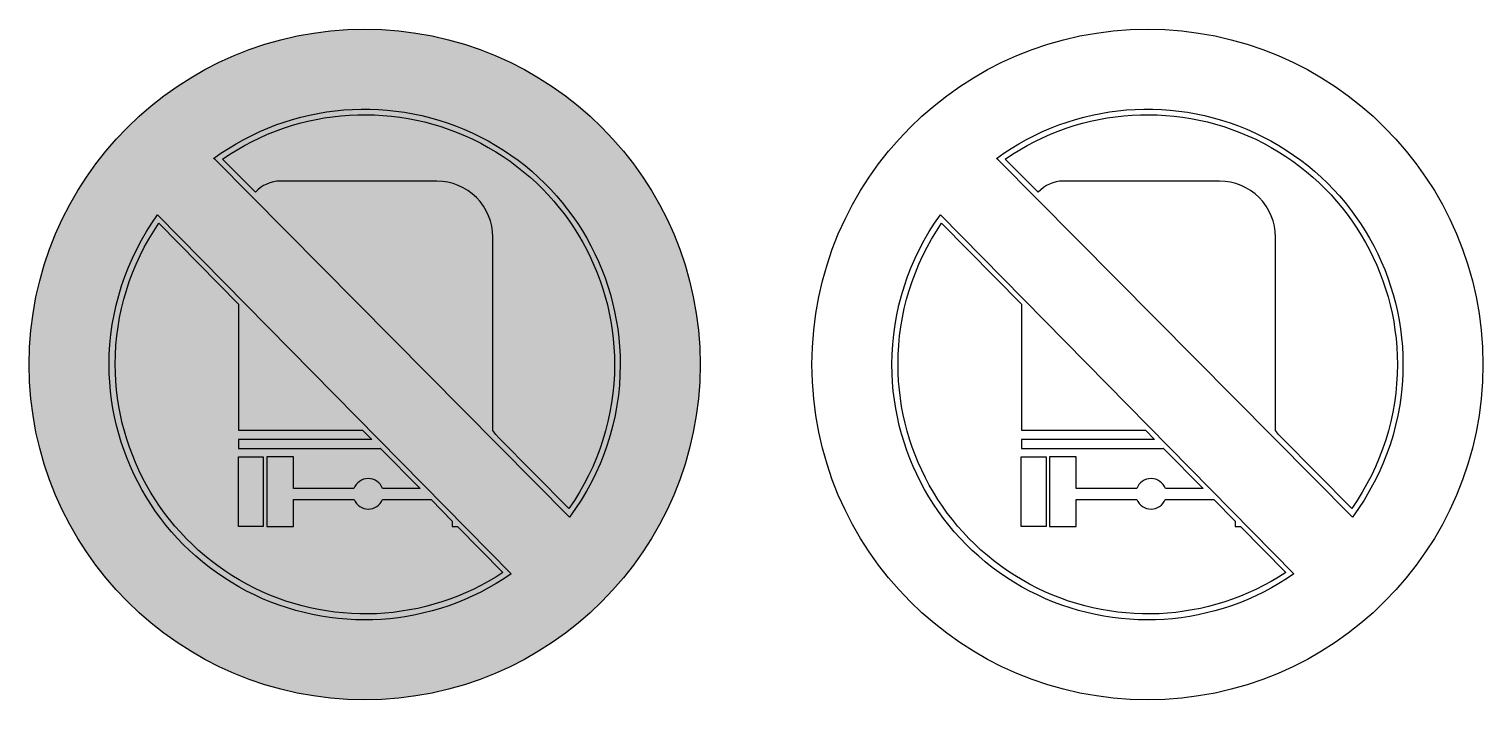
# Model space of a CAD drawing. Extents: x 869 to 2169, y 0 to 601.
import ezdxf

# ---------------------------------------------------------------- set-up
doc = ezdxf.new("R2010")
doc.units = 0
doc.header["$MEASUREMENT"] = 0

msp = doc.modelspace()

# ---------------------------------------------------------------- hatches: boundary and pattern name
h = msp.add_hatch(color=1)
edge = h.paths.add_edge_path()
edge.add_arc((1169.055, 300.5), 300.0049999999999, 0, 180, ccw=False)
edge.add_arc((1169.055, 300.5), 300.0050000000001, -180, 0, ccw=False)
edge = h.paths.add_edge_path(flags=16)
edge.add_arc((1169.054944159141, 300.4949940206107), 228.5050558956937, 0.0012552085127026658, 126.23374041134949, ccw=False)
edge.add_arc((1169.050457200296, 300.493949974689), 228.509542879794, -36.65963779108171, 0.0015169647268749031, ccw=False)
edge.add_line((1352.36, 164.06), (1035.34, 483.78))
edge.add_line((1035.34, 483.78), (1033.99, 484.81))
edge = h.paths.add_edge_path(flags=16)
edge.add_arc((1169.056302800971, 300.5028783330569), 228.5063028190988, 180.0007217146055, 304.96874310108893, ccw=False)
edge.add_arc((1169.046574643504, 300.4917082838243), 228.4965747939494, 144.1234555202974, 179.9979208426108, ccw=False)
edge.add_line((983.9000000000001, 434.4), (1300.02, 113.25))
h = msp.add_hatch(color=7)
edge = h.paths.add_edge_path()
edge.add_arc((1169.054944159141, 300.4949940206107), 228.5050558956937, 0.0012552085127026658, 126.23374041134949, ccw=False)
edge.add_arc((1169.050457200296, 300.493949974689), 228.509542879794, -36.65963779108171, 0.0015169647268749031, ccw=False)
edge.add_line((1352.36, 164.06), (1035.34, 483.78))
edge.add_line((1035.34, 483.78), (1033.99, 484.81))
edge = h.paths.add_edge_path(flags=16)
edge.add_line((1283.66, 241.562), (1283.67, 243.12))
edge.add_line((1283.67, 243.12), (1283.63, 414.4930000000001))
edge.add_arc((1233.631894092024, 414.5268927771014), 49.99811739561368, 359.961160272951, 450.036549315924)
edge.add_line((1233.6, 464.525), (1102.44, 464.56))
edge.add_line((1102.44, 464.56), (1093.7, 464.556))
edge.add_arc((1093.715443564057, 434.5557171081613), 30.00028686686214, 90.0294947539707, 138.1740744483164)
edge.add_line((1071.36, 454.562), (1041.88, 484.29))
edge.add_arc((1169.057036304314, 300.4977906371234), 223.5029637066057, 0.0005663780298164056, 124.6817222980417, ccw=False)
edge.add_arc((1169.065133038942, 300.4901897253287), 223.4948671763686, -35.16566191506308, 0.002514989904682352, ccw=False)
edge.add_line((1351.77, 171.77), (1289.12, 234.943))
edge.add_line((1289.12, 234.943), (1286.38, 237.836))
edge.add_line((1286.38, 237.836), (1283.66, 241.562))
edge = h.paths.add_edge_path()
edge.add_arc((1169.056302800971, 300.5028783330569), 228.5063028190988, 180.0007217146055, 304.96874310108893, ccw=False)
edge.add_arc((1169.046574643504, 300.4917082838243), 228.4965747939494, 144.1234555202974, 179.9979208426108, ccw=False)
edge.add_line((983.9000000000001, 434.4), (1300.02, 113.25))
edge = h.paths.add_edge_path(flags=16)
edge.add_line((1183.63, 225.417), (1183.32, 225.479))
edge.add_line((1183.32, 225.479), (1218.82, 189.423))
edge.add_line((1218.82, 189.423), (1218.73, 189.425))
edge.add_line((1218.73, 189.425), (1185.13, 189.417))
edge.add_arc((1172.295, 184.7951883900556), 13.64178754994438, 19.80366432913186, 160.1963356708681)
edge.add_line((1159.46, 189.417), (1105.31, 189.417))
edge.add_line((1105.31, 189.417), (1105.31, 217.927))
edge.add_line((1105.31, 217.927), (1081.55, 217.927))
edge.add_line((1081.55, 217.927), (1081.55, 155.527))
edge.add_line((1081.55, 155.527), (1105.31, 155.527))
edge.add_line((1105.31, 155.527), (1105.31, 179.677))
edge.add_line((1105.31, 179.677), (1159.65, 179.677))
edge.add_arc((1172.295, 184.7971298934372), 13.64227822343721, 202.0436845065001, 337.9563154934999)
edge.add_line((1184.94, 179.677), (1223.99, 179.677))
edge.add_line((1223.99, 179.677), (1228.28, 179.677))
edge.add_line((1228.28, 179.677), (1228.42, 179.668))
edge.add_line((1228.42, 179.668), (1247.36, 160.422))
edge.add_line((1247.36, 160.422), (1247.36, 160.181))
edge.add_line((1247.36, 160.181), (1247.36, 158.026))
edge.add_line((1247.36, 158.026), (1247.36, 155.526))
edge.add_line((1247.36, 155.526), (1252.06, 155.527))
edge.add_line((1252.06, 155.527), (1252.2, 155.506))
edge.add_line((1252.2, 155.506), (1292.71, 114.347))
edge.add_arc((1169.516574508719, 300.8371304744102), 223.5065745087566, 180.0000334470386, 303.44833289272333, ccw=False)
edge.add_arc((1169.50545672295, 300.8312556185899), 223.4954567967723, 145.6437394191831, 179.9985273579362, ccw=False)
edge.add_line((985, 426.958), (1056.36, 354.467))
edge.add_line((1056.36, 354.467), (1056.36, 352.087))
edge.add_line((1056.36, 352.087), (1056.36, 241.817))
edge.add_line((1056.36, 241.817), (1167.23, 241.808))
edge.add_line((1167.23, 241.808), (1175.38, 233.548))
edge.add_line((1175.38, 233.548), (1056.37, 233.547))
edge.add_line((1056.37, 233.547), (1056.37, 225.417))
edge.add_line((1056.37, 225.417), (1183.63, 225.417))
h.paths.add_polyline_path([(1056.1, 155.618), (1056.1, 218.016), (1078.44, 218.016), (1078.44, 155.618)], flags=0)
h = msp.add_hatch(color=5)
edge = h.paths.add_edge_path()
edge.add_line((1283.66, 241.562), (1283.67, 243.12))
edge.add_line((1283.67, 243.12), (1283.63, 414.4930000000001))
edge.add_arc((1233.631894092024, 414.5268927771014), 49.99811739561368, 359.961160272951, 450.036549315924)
edge.add_line((1233.6, 464.525), (1102.44, 464.56))
edge.add_line((1102.44, 464.56), (1093.7, 464.556))
edge.add_arc((1093.715443564057, 434.5557171081613), 30.00028686686214, 90.0294947539707, 138.1740744483164)
edge.add_line((1071.36, 454.562), (1041.88, 484.29))
edge.add_arc((1169.057036304314, 300.4977906371234), 223.5029637066057, 0.0005663780298164056, 124.6817222980417, ccw=False)
edge.add_arc((1169.065133038942, 300.4901897253287), 223.4948671763686, -35.16566191506308, 0.002514989904682352, ccw=False)
edge.add_line((1351.77, 171.77), (1289.12, 234.943))
edge.add_line((1289.12, 234.943), (1286.38, 237.836))
edge.add_line((1286.38, 237.836), (1283.66, 241.562))
edge = h.paths.add_edge_path()
edge.add_line((1183.63, 225.417), (1183.32, 225.479))
edge.add_line((1183.32, 225.479), (1218.82, 189.423))
edge.add_line((1218.82, 189.423), (1218.73, 189.425))
edge.add_line((1218.73, 189.425), (1185.13, 189.417))
edge.add_arc((1172.295, 184.7951883900556), 13.64178754994438, 19.80366432913186, 160.1963356708681)
edge.add_line((1159.46, 189.417), (1105.31, 189.417))
edge.add_line((1105.31, 189.417), (1105.31, 217.927))
edge.add_line((1105.31, 217.927), (1081.55, 217.927))
edge.add_line((1081.55, 217.927), (1081.55, 155.527))
edge.add_line((1081.55, 155.527), (1105.31, 155.527))
edge.add_line((1105.31, 155.527), (1105.31, 179.677))
edge.add_line((1105.31, 179.677), (1159.65, 179.677))
edge.add_arc((1172.295, 184.7971298934372), 13.64227822343721, 202.0436845065001, 337.9563154934999)
edge.add_line((1184.94, 179.677), (1223.99, 179.677))
edge.add_line((1223.99, 179.677), (1228.28, 179.677))
edge.add_line((1228.28, 179.677), (1228.42, 179.668))
edge.add_line((1228.42, 179.668), (1247.36, 160.422))
edge.add_line((1247.36, 160.422), (1247.36, 160.181))
edge.add_line((1247.36, 160.181), (1247.36, 158.026))
edge.add_line((1247.36, 158.026), (1247.36, 155.526))
edge.add_line((1247.36, 155.526), (1252.06, 155.527))
edge.add_line((1252.06, 155.527), (1252.2, 155.506))
edge.add_line((1252.2, 155.506), (1292.71, 114.347))
edge.add_arc((1169.516574508719, 300.8371304744102), 223.5065745087566, 180.0000334470386, 303.44833289272333, ccw=False)
edge.add_arc((1169.50545672295, 300.8312556185899), 223.4954567967723, 145.6437394191831, 179.9985273579362, ccw=False)
edge.add_line((985, 426.958), (1056.36, 354.467))
edge.add_line((1056.36, 354.467), (1056.36, 352.087))
edge.add_line((1056.36, 352.087), (1056.36, 241.817))
edge.add_line((1056.36, 241.817), (1167.23, 241.808))
edge.add_line((1167.23, 241.808), (1175.38, 233.548))
edge.add_line((1175.38, 233.548), (1056.37, 233.547))
edge.add_line((1056.37, 233.547), (1056.37, 225.417))
edge.add_line((1056.37, 225.417), (1183.63, 225.417))
h.paths.add_polyline_path([(1056.1, 155.618), (1056.1, 218.016), (1078.44, 218.016), (1078.44, 155.618)], flags=16)

# ---------------------------------------------------------------- linework, layer by layer
at = {"color": 1}
msp.add_lwpolyline([(869.05, 300.5, -1), (1469.06, 300.5, -1)], format="xyb", close=True, dxfattribs=at)
for points in [[(1569.05, 300.5, -1), (2169.06, 300.5, -1)], [(1033.99, 484.81, -0.614197), (1397.56, 300.5, -0.161343), (1352.36, 164.06), (1035.34, 483.78)], [(1283.66, 241.562), (1283.67, 243.12), (1283.63, 414.4930000000001, 0.414599), (1233.6, 464.525), (1102.44, 464.56), (1093.7, 464.556, 0.213216), (1071.36, 454.562), (1041.88, 484.29, -0.604913), (1392.56, 300.5, -0.154666), (1351.77, 171.77), (1289.12, 234.943), (1286.38, 237.836)], [(1733.99, 484.81, -0.614197), (2097.56, 300.5, -0.161343), (2052.36, 164.06), (1735.34, 483.78)], [(1983.66, 241.562), (1983.67, 243.12), (1983.63, 414.4930000000001, 0.414599), (1933.6, 464.525), (1802.44, 464.56), (1793.7, 464.556, 0.213216), (1771.36, 454.562), (1741.88, 484.29, -0.604913), (2092.56, 300.5, -0.154666), (2051.77, 171.77), (1989.12, 234.943), (1986.38, 237.836)], [(1300.02, 113.25, -0.6066239999999999), (940.55, 300.5, -0.157823), (983.9000000000001, 434.4)], [(2000.02, 113.25, -0.6066239999999999), (1640.55, 300.5, -0.157823), (1683.9, 434.4)], [(1183.63, 225.417), (1183.32, 225.479), (1218.82, 189.423), (1218.73, 189.425), (1185.13, 189.417, 0.702764), (1159.46, 189.417), (1105.31, 189.417), (1105.31, 217.927), (1081.55, 217.927), (1081.55, 155.527), (1105.31, 155.527), (1105.31, 179.677), (1159.65, 179.677, 0.6739539999999999), (1184.94, 179.677), (1223.99, 179.677), (1228.28, 179.677), (1228.42, 179.668), (1247.36, 160.422), (1247.36, 160.181), (1247.36, 158.026), (1247.36, 155.526), (1252.06, 155.527), (1252.2, 155.506), (1292.71, 114.347, -0.597589), (946.01, 300.837, -0.151034), (985, 426.958), (1056.36, 354.467), (1056.36, 352.087), (1056.36, 241.817), (1167.23, 241.808), (1175.38, 233.548), (1056.37, 233.547), (1056.37, 225.417)], [(1883.63, 225.417), (1883.32, 225.479), (1918.82, 189.423), (1918.73, 189.425), (1885.13, 189.417, 0.702764), (1859.46, 189.417), (1805.31, 189.417), (1805.31, 217.927), (1781.55, 217.927), (1781.55, 155.527), (1805.31, 155.527), (1805.31, 179.677), (1859.65, 179.677, 0.6739539999999999), (1884.94, 179.677), (1923.99, 179.677), (1928.28, 179.677), (1928.42, 179.668), (1947.36, 160.422), (1947.36, 160.181), (1947.36, 158.026), (1947.36, 155.526), (1952.06, 155.527), (1952.2, 155.506), (1992.71, 114.347, -0.597589), (1646.01, 300.837, -0.151034), (1685, 426.958), (1756.36, 354.467), (1756.36, 352.087), (1756.36, 241.817), (1867.23, 241.808), (1875.38, 233.548), (1756.37, 233.547), (1756.37, 225.417)]]:
    msp.add_lwpolyline(points, format="xyb", close=True)
for points in [[(1056.1, 155.618), (1056.1, 218.016), (1078.44, 218.016), (1078.44, 155.618)], [(1756.1, 155.618), (1756.1, 218.016), (1778.44, 218.016), (1778.44, 155.618)]]:
    msp.add_lwpolyline(points, close=True)

doc.saveas('drawing.dxf')
